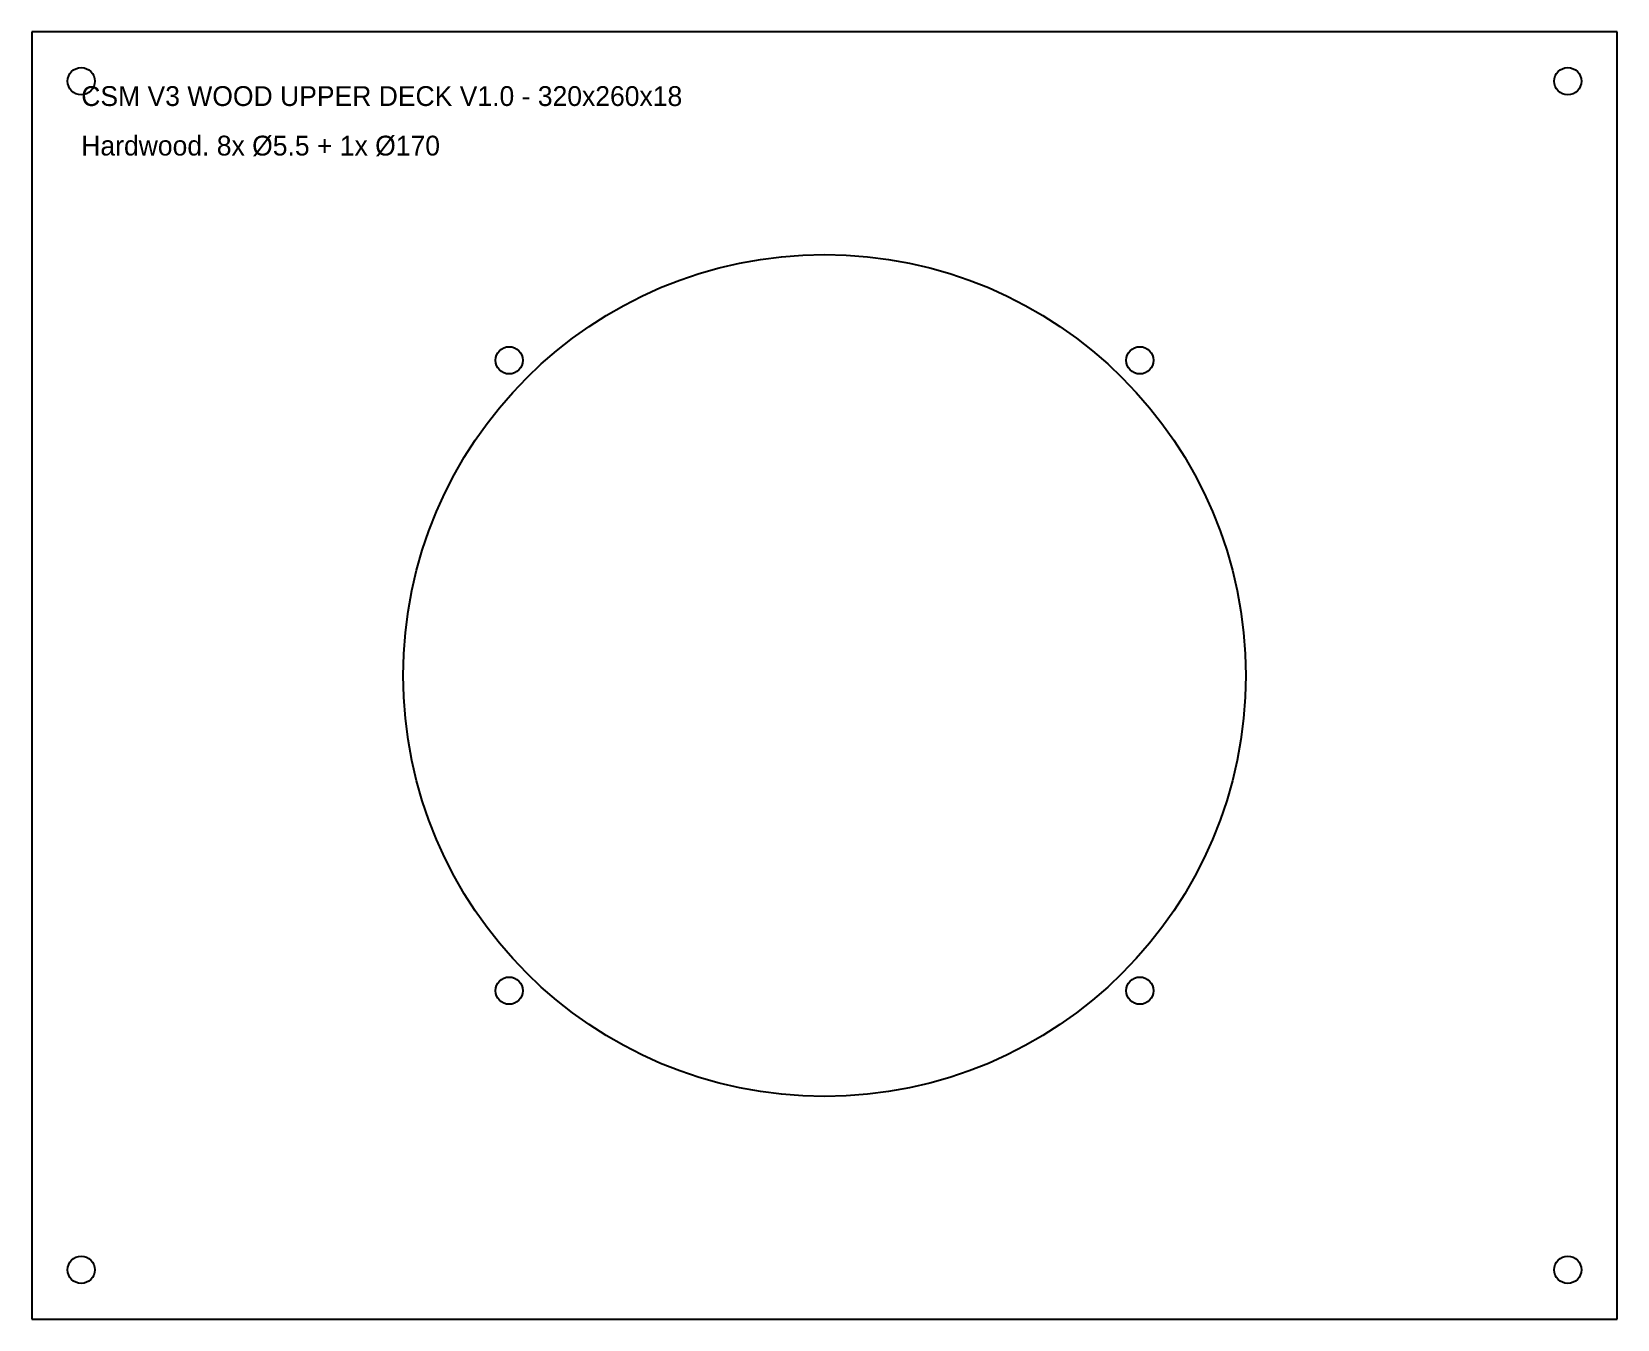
# Model space of a CAD drawing. Header units: millimetres. Extents: x -160 to 160, y -130 to 130.
import ezdxf

# ---------------------------------------------------------------- set-up
doc = ezdxf.new("R2010")
doc.units = ezdxf.units.MM
for name, color, linetype in [('HOLES', 1, 'CONTINUOUS'), ('OUTLINE', 7, 'CONTINUOUS'), ('TEXT', 3, 'CONTINUOUS')]:
    doc.layers.add(name, color=color, linetype=linetype)

msp = doc.modelspace()

# ---------------------------------------------------------------- linework, layer by layer
at = {"layer": 'HOLES'}
for centre, radius in [((-150, 120), 2.75), ((150, 120), 2.75), ((0, 0), 85), ((-63.64, 63.64), 2.75), ((63.64, 63.64), 2.75), ((-63.64, -63.64), 2.75), ((63.64, -63.64), 2.75), ((-150, -120), 2.75), ((150, -120), 2.75)]:
    msp.add_circle(centre, radius, dxfattribs=at)
at = {"layer": 'OUTLINE'}
for p, q in [((160, 130), (-160, 130)), ((-160, 130), (-160, -130)), ((160, -130), (160, 130)), ((-160, -130), (160, -130))]:
    msp.add_line(p, q, dxfattribs=at)

# ---------------------------------------------------------------- texts
at = {"layer": 'TEXT'}
for s, p in [('CSM V3 WOOD UPPER DECK V1.0 - 320x260x18', (-150, 115)), ('Hardwood. 8x Ø5.5 + 1x Ø170', (-150, 105))]:
    msp.add_text(s, height=4, dxfattribs=at).set_placement(p)

doc.saveas('drawing.dxf')
